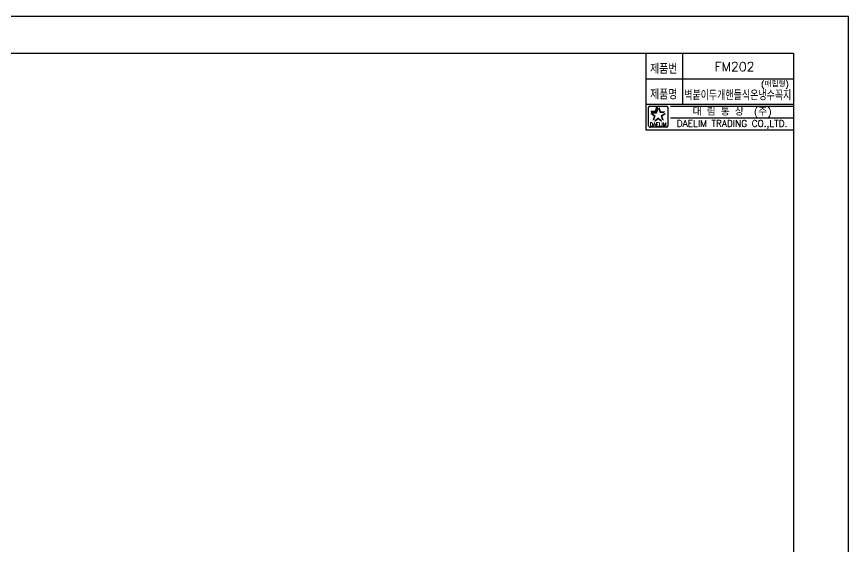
# Model space of a CAD drawing. Extents: x 39169 to 40010, y 19017 to 19611.
# Drawn here: x 39553.5 to 40009.5, y 19321.1 to 19611.4 of the extents above; entities that cross this region are included whole.
import ezdxf
from ezdxf.enums import TextEntityAlignment as Align

# ---------------------------------------------------------------- set-up
doc = ezdxf.new("R2010")
doc.units = 0
doc.header["$LTSCALE"] = 7
doc.header["$MEASUREMENT"] = 0
doc.layers.get('0').update_dxf_attribs({"color": 2, "linetype": 'CONTINUOUS'})
doc.layers.add('D', color=2, linetype='CONTINUOUS')
doc.layers.add('TXT', color=4, linetype='CONTINUOUS')
doc.styles.add('GHS', font='romans', dxfattribs={"bigfont": 'ghs'})
doc.styles.add('ROMANS', font='romans')

# ---------------------------------------------------------------- blocks, each defined once
blk = doc.blocks.new('BORDER')
for p, q in [((1, 1), (0, 1)), ((1, 0), (1, 1))]:
    blk.add_line(p, q)

msp = doc.modelspace()

# ---------------------------------------------------------------- linework, layer by layer
at = {"color": 7}
for p, q in [((39898.52, 19591.42), (39898.52, 19549.42)), ((39918.52, 19591.42), (39918.52, 19563.42)), ((39898.52, 19577.42), (39979.52, 19577.42)), ((39898.52, 19563.42), (39979.52, 19563.42)), ((39898.52, 19549.42), (39979.52, 19549.42))]:
    msp.add_line(p, q, dxfattribs=at)
at = {"color": 2, "linetype": 'Continuous'}
for p, q in [((39899.99, 19551.56), (39899.99, 19561.56)), ((39900.74, 19562.31), (39909.74, 19562.31)), ((39910.49, 19561.56), (39910.49, 19551.56)), ((39912.02, 19562.42), (39979.52, 19562.42)), ((39912.02, 19555.92), (39979.52, 19555.92)), ((39909.74, 19550.81), (39900.99, 19550.81))]:
    msp.add_line(p, q, dxfattribs=at)
at = {"color": 2}
for p, q in [((39903.75, 19559.61), (39904.5, 19561.91)), ((39905.17, 19561), (39904.5, 19561.91)), ((39901.99, 19558.69), (39901.33, 19559.61)), ((39901.33, 19559.61), (39903.75, 19559.61)), ((39901.99, 19558.69), (39904.42, 19558.69)), ((39904.42, 19558.69), (39905.17, 19561))]:
    msp.add_line(p, q, dxfattribs=at)
at = {"color": 2, "linetype": 'Continuous'}
for centre, radius, start, end in [((39900.74, 19561.56), 0.75, 90, 180), ((39909.74, 19561.56), 0.75, 0, 90), ((39900.87, 19551.68), 0.884, 188.1301, 278.1301), ((39909.74, 19551.56), 0.75, 270, 0)]:
    msp.add_arc(centre, radius, start, end, dxfattribs=at)
at = {"color": 2}
for points in [[(39903.75, 19559.61), (39904.42, 19558.69), (39904.5, 19561.91), (39905.17, 19561)], [(39905.98, 19561.91), (39905.32, 19561), (39906.73, 19559.61), (39906.07, 19558.69)], [(39902.83, 19556.78), (39903.91, 19557.13), (39900.87, 19558.2), (39901.95, 19558.55)], [(39901.33, 19559.61), (39901.99, 19558.69), (39903.75, 19559.61), (39904.42, 19558.69)], [(39902.09, 19554.47), (39903.16, 19554.82), (39902.83, 19556.78), (39903.91, 19557.13)], [(39906.73, 19559.61), (39906.07, 19558.69), (39909.16, 19559.61), (39908.49, 19558.69)], [(39909.61, 19558.2), (39908.54, 19558.55), (39907.65, 19556.78), (39906.58, 19557.13)], [(39907.65, 19556.78), (39906.58, 19557.13), (39908.4, 19554.47), (39907.32, 19554.82)], [(39905.24, 19555.03), (39905.24, 19556.16), (39903.28, 19553.6), (39903.28, 19554.73)], [(39907.2, 19553.6), (39907.2, 19554.73), (39905.24, 19555.03), (39905.24, 19556.16)]]:
    msp.add_solid(points, dxfattribs=at)
at = {"layer": 'TXT'}
for p, q in [((39193.52, 19591.42), (39979.52, 19591.42)), ((39979.52, 19591.42), (39979.52, 19037.42))]:
    msp.add_line(p, q, dxfattribs=at)

# ---------------------------------------------------------------- block references
at = {"xscale": 841, "yscale": 594.0000000000002, "zscale": 841}
msp.add_blockref('BORDER', (39168.52, 19017.42), dxfattribs=at)

# ---------------------------------------------------------------- texts
at = {"color": 7, "style": 'GHS'}
msp.add_text('FM202', height=5, dxfattribs=at).set_placement((39947.09, 19584), align=Align.MIDDLE)
at = {"color": 7, "linetype": 'Continuous'}
for s, height, style, p in [('대 림 통 상  (주)', 4, 'GHS', (39945.78, 19559.12)), ('DAELIM TRADING CO.,LTD.', 3.6, 'ROMANS', (39945.78, 19552.35))]:
    msp.add_text(s, height=height, dxfattribs=dict(at, style=style)).set_placement(p, align=Align.MIDDLE)
at = {"color": 2, "linetype": 'Continuous', "style": 'ROMANS'}
msp.add_text('DAELIM', height=2, dxfattribs=at).set_placement((39905.24, 19551.36), align=Align.CENTER)
at = {"layer": 'D', "style": 'GHS', "width": 0.8}
for s, p in [('제품번', (39900.86, 19580.15)), ('제품명', (39900.86, 19566.15))]:
    msp.add_text(s, height=5, dxfattribs=at).set_placement(p)
at = {"layer": 'D', "color": 2, "style": 'GHS'}
msp.add_text('(매립형)', height=3, dxfattribs=at).set_placement((39961.68, 19572.91))
at = {"layer": 'TXT', "color": 2, "style": 'GHS', "width": 0.676079}
msp.add_text('벽붙이두개핸들식온냉수꼭지', height=5, dxfattribs=at).set_placement((39919.51, 19565.64), (39978.25, 19565.64), align=Align.FIT)

doc.saveas('drawing.dxf')
